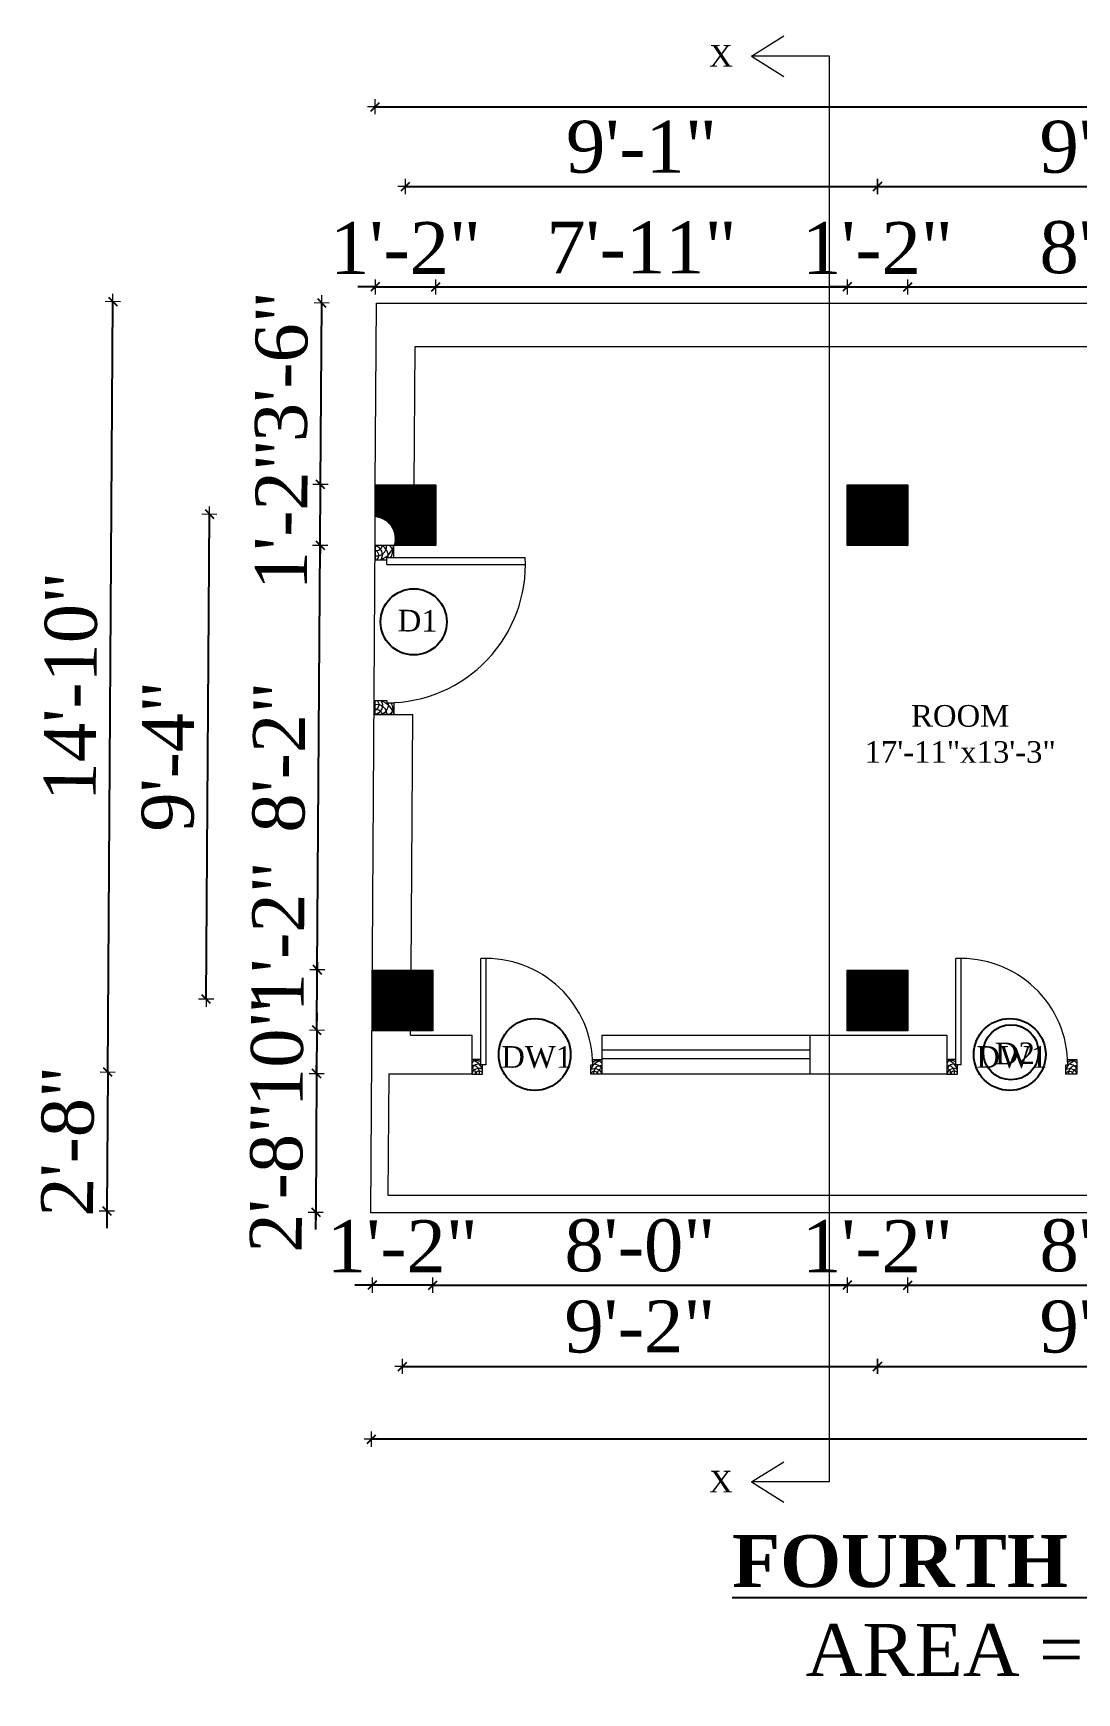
# Model space of a CAD drawing. Header units: inches. Extents: x 4069 to 291496, y -47643 to 12535.
# Drawn here: x 29905.2 to 30146, y 3113.9 to 3497.1 of the extents above; entities that cross this region are included whole.
import ezdxf

# ---------------------------------------------------------------- set-up
doc = ezdxf.new("R2010")
doc.units = ezdxf.units.IN
doc.header["$LTSCALE"] = 5
doc.header["$MEASUREMENT"] = 0
for name, color, linetype, lineweight in [('A-WALL', 7, 'Continuous', 9), ('Dimension', 7, 'Continuous', 18), ('DOOR', 62, 'Continuous', 0)]:
    doc.layers.add(name, color=color, linetype=linetype, lineweight=lineweight)
doc.layers.add('dim line', color=7, linetype='Continuous', lineweight=15, true_color=0xfab2b2)
doc.layers.add('TEXT', color=6, linetype='Continuous')
doc.layers.add('WALL', color=7, linetype='Continuous')
doc.styles.add('ordinary', font='times.ttf')
doc.dimstyles.new('Copy of 96', dxfattribs={"dimtxt": 7, "dimasz": 4, "dimexe": 0.5, "dimexo": 0.5, "dimgap": 3, "dimtad": 1, "dimdec": 1, "dimzin": 11, "dimdsep": 46, "dimlunit": 4, "dimtxsty": 'ordinary', "dimblk": 'OBLIQUE', "dimcen": 0.09, "dimse1": 1, "dimse2": 1, "dimclrt": 6, "dimazin": 0, "dimtfac": 1, "dimtdec": 1, "dimtix": 1, "dimtmove": 2, "dimatfit": 3, "dimldrblk": 'leader', "dimfxl": 0.5, "dimfxlon": 1, "dimtolj": 1, "dimtzin": 0, "dimarcsym": 0})
pattern_1 = [(45, (5670.89868, 1777.10564), (-0.08838834765, 0.08838834765), [])]

# ---------------------------------------------------------------- blocks, each defined once
blk = doc.blocks.new('A$C27B36B59')
at = {"layer": 'DOOR'}
for p, q in [((0, 4), (0, 0)), ((2.5, 4), (0, 4)), ((2.5, 2.5), (2.5, 4)), ((0, 0), (3, 0)), ((3, 2.5), (2.5, 2.5)), ((3, 0), (3, 2.5))]:
    blk.add_line(p, q, dxfattribs=at)
for centre, radius, start, end in [((-1.4, -0.54), 4.75, 22.1411, 72.838), ((1.34, 2.09), 1.64, 45.138, 144.8948), ((2.21, 0.3), 2.49, 83.3149, 152.658), ((0.13, 0.37), 2.05, 349.4875, 93.6805), ((1.96, -0.47), 2.01, 58.7447, 166.495), ((-0.06, 0.32), 1.13, 343.542, 86.947), ((2.08, -0.4), 1.17, 38.2816, 160.1519)]:
    blk.add_arc(centre, radius, start, end, dxfattribs=at)
blk = doc.blocks.new('D2')
at = {"layer": 'DOOR'}
for p, q in [((74473.95, 24047.59), (74473.95, 24018.09)), ((74473.95, 24047.59), (74475.45, 24047.59)), ((74475.45, 24047.59), (74475.45, 24018.13))]:
    blk.add_line(p, q, dxfattribs=at)
blk.add_arc((74473.95, 24047.59), 29.5, 180, 272.9146, dxfattribs=at)
at = {"layer": 'DOOR', "xscale": -1, "rotation": 180}
blk.add_blockref('A$C27B36B59', (74441.95, 24050.09), dxfattribs=at)
at = {"layer": 'DOOR', "rotation": 180}
blk.add_blockref('A$C27B36B59', (74477.95, 24050.09), dxfattribs=at)
blk = doc.blocks.new('oblique')
at = {"color": 0, "lineweight": -2}
blk.add_line((0.25, 0.25), (-0.25, -0.25), dxfattribs=at)
at = {"layer": 'dim line', "lineweight": 9}
for p, q in [((-0.4375, 0), (0.4375, 0)), ((0, 0.4375), (0, -0.4375))]:
    blk.add_line(p, q, dxfattribs=at)
blk = doc.blocks.new('*D659')
at = {"layer": 'A-WALL', "color": 0, "lineweight": -2, "ltscale": 50, "transparency": 16777216}
for p, q in [((29983.36, 3208.07), (29979.36, 3208.07)), ((29997.36, 3208.07), (29983.36, 3208.07)), ((29997.36, 3208.07), (30001.36, 3208.07))]:
    blk.add_line(p, q, dxfattribs=at)
at = {"layer": 'Defpoints', "color": 0, "ltscale": 50, "transparency": 16777216}
for p in [(29983.36, 3266.83, -58.17), (29997.36, 3266.83, -58.17), (29983.36, 3208.07)]:
    blk.add_point(p, dxfattribs=at)
at = {"layer": 'A-WALL', "color": 0, "lineweight": -2, "ltscale": 50, "transparency": 16777216, "xscale": 4, "yscale": 4, "zscale": 4}
blk.add_blockref('oblique', (29983.36, 3208.07), dxfattribs=at)
at = {"layer": 'A-WALL', "color": 0, "lineweight": -2, "ltscale": 50, "transparency": 16777216, "xscale": 4, "yscale": 4, "zscale": 4, "rotation": 180}
blk.add_blockref('oblique', (29997.36, 3208.07), dxfattribs=at)
at = {"layer": 'A-WALL', "color": 6, "ltscale": 50, "transparency": 16777216, "insert": (29990.36, 3217.07), "char_height": 12, "attachment_point": 5, "style": 'ordinary'}
blk.add_mtext('\\A1;1\'-2"', dxfattribs=at)
blk = doc.blocks.new('_OBLIQUE')
at = {"color": 0, "linetype": 'ByBlock'}
blk.add_line((-0.5, -0.5), (0.5, 0.5), dxfattribs=at)
blk = doc.blocks.new('leader')
at = {"layer": 'Dimension'}
for p, q in [((0, -4.328), (0, 4.328)), ((-4.424, 0), (4.424, 0))]:
    blk.add_line(p, q, dxfattribs=at)
blk = doc.blocks.new('*D660')
at = {"layer": 'A-WALL', "color": 0, "lineweight": -2, "ltscale": 5, "transparency": 16777216}
blk.add_line((29997.36, 3208.07), (30092.98, 3208.07), dxfattribs=at)
at = {"layer": 'Defpoints', "color": 0, "ltscale": 5, "transparency": 16777216}
for p in [(29997.36, 3266.83, -58.17), (30092.98, 3266.83, -58.17), (30092.98, 3208.07)]:
    blk.add_point(p, dxfattribs=at)
at = {"layer": 'A-WALL', "color": 0, "lineweight": -2, "ltscale": 5, "transparency": 16777216, "xscale": 4, "yscale": 4, "zscale": 4, "rotation": 180}
blk.add_blockref('oblique', (29997.36, 3208.07), dxfattribs=at)
at = {"layer": 'A-WALL', "color": 0, "lineweight": -2, "ltscale": 5, "transparency": 16777216, "xscale": 4, "yscale": 4, "zscale": 4}
blk.add_blockref('oblique', (30092.98, 3208.07), dxfattribs=at)
at = {"layer": 'A-WALL', "color": 6, "ltscale": 5, "transparency": 16777216, "insert": (30045.17, 3217.17), "char_height": 12, "attachment_point": 5, "style": 'ordinary'}
blk.add_mtext('\\A1;8\'-0"', dxfattribs=at)
blk = doc.blocks.new('*D661')
at = {"layer": 'A-WALL', "color": 0, "lineweight": -2, "ltscale": 5, "transparency": 16777216}
for p, q in [((30092.98, 3208.07), (30088.98, 3208.07)), ((30092.98, 3208.07), (30106.98, 3208.07)), ((30106.98, 3208.07), (30110.98, 3208.07))]:
    blk.add_line(p, q, dxfattribs=at)
at = {"layer": 'Defpoints', "color": 0, "ltscale": 5, "transparency": 16777216}
for p in [(30092.98, 3266.83, -58.17), (30106.98, 3266.83, -58.17), (30106.98, 3208.07)]:
    blk.add_point(p, dxfattribs=at)
at = {"layer": 'A-WALL', "color": 0, "lineweight": -2, "ltscale": 5, "transparency": 16777216, "xscale": 4, "yscale": 4, "zscale": 4}
blk.add_blockref('oblique', (30092.98, 3208.07), dxfattribs=at)
at = {"layer": 'A-WALL', "color": 0, "lineweight": -2, "ltscale": 5, "transparency": 16777216, "xscale": 4, "yscale": 4, "zscale": 4, "rotation": 180}
blk.add_blockref('oblique', (30106.98, 3208.07), dxfattribs=at)
at = {"layer": 'A-WALL', "color": 6, "ltscale": 5, "transparency": 16777216, "insert": (30099.98, 3217.07), "char_height": 12, "attachment_point": 5, "style": 'ordinary'}
blk.add_mtext('\\A1;1\'-2"', dxfattribs=at)
blk = doc.blocks.new('*D662')
at = {"layer": 'A-WALL', "color": 0, "lineweight": -2, "ltscale": 5, "transparency": 16777216}
blk.add_line((30106.98, 3208.07), (30202.6, 3208.07), dxfattribs=at)
at = {"layer": 'Defpoints', "color": 0, "ltscale": 5, "transparency": 16777216}
for p in [(30106.98, 3266.83, -58.17), (30202.6, 3266.83, -58.17), (30202.6, 3208.07)]:
    blk.add_point(p, dxfattribs=at)
at = {"layer": 'A-WALL', "color": 0, "lineweight": -2, "ltscale": 5, "transparency": 16777216, "xscale": 4, "yscale": 4, "zscale": 4, "rotation": 180}
blk.add_blockref('oblique', (30106.98, 3208.07), dxfattribs=at)
at = {"layer": 'A-WALL', "color": 0, "lineweight": -2, "ltscale": 5, "transparency": 16777216, "xscale": 4, "yscale": 4, "zscale": 4}
blk.add_blockref('oblique', (30202.6, 3208.07), dxfattribs=at)
at = {"layer": 'A-WALL', "color": 6, "ltscale": 5, "transparency": 16777216, "insert": (30154.79, 3217.17), "char_height": 12, "attachment_point": 5, "style": 'ordinary'}
blk.add_mtext('\\A1;8\'-0"', dxfattribs=at)
blk = doc.blocks.new('*D550')
at = {"layer": 'A-WALL', "color": 0, "lineweight": -2, "ltscale": 5, "transparency": 16777216}
blk.add_line((29990.36, 3189.32), (30099.98, 3189.32), dxfattribs=at)
at = {"layer": 'Defpoints', "color": 0, "ltscale": 5, "transparency": 16777216}
for p in [(29990.36, 3273.83, -58.17), (30099.98, 3273.83, -58.17), (30099.98, 3189.32)]:
    blk.add_point(p, dxfattribs=at)
at = {"layer": 'A-WALL', "color": 0, "lineweight": -2, "ltscale": 5, "transparency": 16777216, "xscale": 4, "yscale": 4, "zscale": 4, "rotation": 180}
blk.add_blockref('oblique', (29990.36, 3189.32), dxfattribs=at)
at = {"layer": 'A-WALL', "color": 0, "lineweight": -2, "ltscale": 5, "transparency": 16777216, "xscale": 4, "yscale": 4, "zscale": 4}
blk.add_blockref('oblique', (30099.98, 3189.32), dxfattribs=at)
at = {"layer": 'A-WALL', "color": 6, "ltscale": 5, "transparency": 16777216, "insert": (30045.17, 3198.44), "char_height": 12, "attachment_point": 5, "style": 'ordinary'}
blk.add_mtext('\\A1;9\'-2"', dxfattribs=at)
blk = doc.blocks.new('*D666')
at = {"layer": 'A-WALL', "color": 0, "lineweight": -2, "ltscale": 5, "transparency": 16777216}
blk.add_line((30099.98, 3189.32), (30209.6, 3189.32), dxfattribs=at)
at = {"layer": 'Defpoints', "color": 0, "ltscale": 5, "transparency": 16777216}
for p in [(30099.98, 3273.83, -58.17), (30209.6, 3273.83, -58.17), (30209.6, 3189.32)]:
    blk.add_point(p, dxfattribs=at)
at = {"layer": 'A-WALL', "color": 0, "lineweight": -2, "ltscale": 5, "transparency": 16777216, "xscale": 4, "yscale": 4, "zscale": 4, "rotation": 180}
blk.add_blockref('oblique', (30099.98, 3189.32), dxfattribs=at)
at = {"layer": 'A-WALL', "color": 0, "lineweight": -2, "ltscale": 5, "transparency": 16777216, "xscale": 4, "yscale": 4, "zscale": 4}
blk.add_blockref('oblique', (30209.6, 3189.32), dxfattribs=at)
at = {"layer": 'A-WALL', "color": 6, "ltscale": 5, "transparency": 16777216, "insert": (30154.79, 3198.44), "char_height": 12, "attachment_point": 5, "style": 'ordinary'}
blk.add_mtext('\\A1;9\'-2"', dxfattribs=at)
blk = doc.blocks.new('*D551')
at = {"layer": 'A-WALL', "color": 0, "lineweight": -2, "ltscale": 5, "transparency": 16777216}
blk.add_line((30396.93, 3172.51), (29983.26, 3172.51), dxfattribs=at)
at = {"layer": 'Defpoints', "color": 0, "ltscale": 5, "transparency": 16777216}
for p in [(30396.93, 3377.17, -58), (29983.26, 3266.83, -58.17), (29983.26, 3172.51)]:
    blk.add_point(p, dxfattribs=at)
at = {"layer": 'A-WALL', "color": 0, "lineweight": -2, "ltscale": 5, "transparency": 16777216, "xscale": 4, "yscale": 4, "zscale": 4, "rotation": 180}
blk.add_blockref('oblique', (29983.26, 3172.51), dxfattribs=at)
at = {"layer": 'A-WALL', "color": 0, "lineweight": -2, "ltscale": 5, "transparency": 16777216, "xscale": 4, "yscale": 4, "zscale": 4}
blk.add_blockref('oblique', (30396.93, 3172.51), dxfattribs=at)
at = {"layer": 'A-WALL', "color": 6, "ltscale": 5, "transparency": 16777216, "insert": (30190.1, 3181.61), "char_height": 12, "attachment_point": 5, "style": 'ordinary'}
blk.add_mtext('\\A1;34\'-6"', dxfattribs=at)
blk = doc.blocks.new('*D668')
at = {"layer": 'A-WALL', "color": 0, "lineweight": -2, "ltscale": 50, "transparency": 16777216}
for p, q in [((29984.09, 3438.54), (29980.09, 3438.54)), ((29984.09, 3438.54), (29998.09, 3438.54)), ((29998.09, 3438.54), (30002.09, 3438.54))]:
    blk.add_line(p, q, dxfattribs=at)
at = {"layer": 'Defpoints', "color": 0, "ltscale": 50, "transparency": 16777216}
for p in [(29998.09, 3438.54), (29984.09, 3392.83, -58.17), (29998.09, 3392.83, -58.17)]:
    blk.add_point(p, dxfattribs=at)
at = {"layer": 'A-WALL', "color": 0, "lineweight": -2, "ltscale": 50, "transparency": 16777216, "xscale": 4, "yscale": 4, "zscale": 4}
blk.add_blockref('oblique', (29984.09, 3438.54), dxfattribs=at)
at = {"layer": 'A-WALL', "color": 0, "lineweight": -2, "ltscale": 50, "transparency": 16777216, "xscale": 4, "yscale": 4, "zscale": 4, "rotation": 180}
blk.add_blockref('oblique', (29998.09, 3438.54), dxfattribs=at)
at = {"layer": 'A-WALL', "color": 6, "ltscale": 50, "transparency": 16777216, "insert": (29991.09, 3447.54), "char_height": 12, "attachment_point": 5, "style": 'ordinary'}
blk.add_mtext('\\A1;1\'-2"', dxfattribs=at)
blk = doc.blocks.new('*D669')
at = {"layer": 'A-WALL', "color": 0, "lineweight": -2, "ltscale": 5, "transparency": 16777216}
blk.add_line((29998.09, 3438.54), (30092.98, 3438.54), dxfattribs=at)
at = {"layer": 'Defpoints', "color": 0, "ltscale": 5, "transparency": 16777216}
for p in [(30092.98, 3438.54), (29998.09, 3392.83, -58.17), (30092.98, 3392.83, -58.17)]:
    blk.add_point(p, dxfattribs=at)
at = {"layer": 'A-WALL', "color": 0, "lineweight": -2, "ltscale": 5, "transparency": 16777216, "xscale": 4, "yscale": 4, "zscale": 4, "rotation": 180}
blk.add_blockref('oblique', (29998.09, 3438.54), dxfattribs=at)
at = {"layer": 'A-WALL', "color": 0, "lineweight": -2, "ltscale": 5, "transparency": 16777216, "xscale": 4, "yscale": 4, "zscale": 4}
blk.add_blockref('oblique', (30092.98, 3438.54), dxfattribs=at)
at = {"layer": 'A-WALL', "color": 6, "ltscale": 5, "transparency": 16777216, "insert": (30045.53, 3447.66), "char_height": 12, "attachment_point": 5, "style": 'ordinary'}
blk.add_mtext('\\A1;7\'-11"', dxfattribs=at)
blk = doc.blocks.new('*D552')
at = {"layer": 'A-WALL', "color": 0, "lineweight": -2, "ltscale": 5, "transparency": 16777216}
for p, q in [((30092.98, 3438.54), (30088.98, 3438.54)), ((30092.98, 3438.54), (30106.98, 3438.54)), ((30106.98, 3438.54), (30110.98, 3438.54))]:
    blk.add_line(p, q, dxfattribs=at)
at = {"layer": 'Defpoints', "color": 0, "ltscale": 5, "transparency": 16777216}
for p in [(30106.98, 3438.54), (30092.98, 3392.83, -58.17), (30106.98, 3392.83, -58.17)]:
    blk.add_point(p, dxfattribs=at)
at = {"layer": 'A-WALL', "color": 0, "lineweight": -2, "ltscale": 5, "transparency": 16777216, "xscale": 4, "yscale": 4, "zscale": 4}
blk.add_blockref('oblique', (30092.98, 3438.54), dxfattribs=at)
at = {"layer": 'A-WALL', "color": 0, "lineweight": -2, "ltscale": 5, "transparency": 16777216, "xscale": 4, "yscale": 4, "zscale": 4, "rotation": 180}
blk.add_blockref('oblique', (30106.98, 3438.54), dxfattribs=at)
at = {"layer": 'A-WALL', "color": 6, "ltscale": 5, "transparency": 16777216, "insert": (30099.98, 3447.54), "char_height": 12, "attachment_point": 5, "style": 'ordinary'}
blk.add_mtext('\\A1;1\'-2"', dxfattribs=at)
blk = doc.blocks.new('*D670')
at = {"layer": 'A-WALL', "color": 0, "lineweight": -2, "ltscale": 5, "transparency": 16777216}
blk.add_line((30106.98, 3438.54), (30202.6, 3438.54), dxfattribs=at)
at = {"layer": 'Defpoints', "color": 0, "ltscale": 5, "transparency": 16777216}
for p in [(30202.6, 3438.54), (30106.98, 3392.83, -58.17), (30202.6, 3392.83, -58.17)]:
    blk.add_point(p, dxfattribs=at)
at = {"layer": 'A-WALL', "color": 0, "lineweight": -2, "ltscale": 5, "transparency": 16777216, "xscale": 4, "yscale": 4, "zscale": 4, "rotation": 180}
blk.add_blockref('oblique', (30106.98, 3438.54), dxfattribs=at)
at = {"layer": 'A-WALL', "color": 0, "lineweight": -2, "ltscale": 5, "transparency": 16777216, "xscale": 4, "yscale": 4, "zscale": 4}
blk.add_blockref('oblique', (30202.6, 3438.54), dxfattribs=at)
at = {"layer": 'A-WALL', "color": 6, "ltscale": 5, "transparency": 16777216, "insert": (30154.79, 3447.64), "char_height": 12, "attachment_point": 5, "style": 'ordinary'}
blk.add_mtext('\\A1;8\'-0"', dxfattribs=at)
blk = doc.blocks.new('*D554')
at = {"layer": 'A-WALL', "color": 0, "lineweight": -2, "ltscale": 5, "transparency": 16777216}
blk.add_line((29991.09, 3461.73), (30099.98, 3461.73), dxfattribs=at)
at = {"layer": 'Defpoints', "color": 0, "ltscale": 5, "transparency": 16777216}
for p in [(30099.98, 3461.73), (29991.09, 3385.83, -58.17), (30099.98, 3385.83, -58.17)]:
    blk.add_point(p, dxfattribs=at)
at = {"layer": 'A-WALL', "color": 0, "lineweight": -2, "ltscale": 5, "transparency": 16777216, "xscale": 4, "yscale": 4, "zscale": 4, "rotation": 180}
blk.add_blockref('oblique', (29991.09, 3461.73), dxfattribs=at)
at = {"layer": 'A-WALL', "color": 0, "lineweight": -2, "ltscale": 5, "transparency": 16777216, "xscale": 4, "yscale": 4, "zscale": 4}
blk.add_blockref('oblique', (30099.98, 3461.73), dxfattribs=at)
at = {"layer": 'A-WALL', "color": 6, "ltscale": 5, "transparency": 16777216, "insert": (30045.53, 3470.85), "char_height": 12, "attachment_point": 5, "style": 'ordinary'}
blk.add_mtext('\\A1;9\'-1"', dxfattribs=at)
blk = doc.blocks.new('*D673')
at = {"layer": 'A-WALL', "color": 0, "lineweight": -2, "ltscale": 5, "transparency": 16777216}
blk.add_line((30099.98, 3461.73), (30209.6, 3461.73), dxfattribs=at)
at = {"layer": 'Defpoints', "color": 0, "ltscale": 5, "transparency": 16777216}
for p in [(30209.6, 3461.73), (30099.98, 3385.83, -58.17), (30209.6, 3385.83, -58.17)]:
    blk.add_point(p, dxfattribs=at)
at = {"layer": 'A-WALL', "color": 0, "lineweight": -2, "ltscale": 5, "transparency": 16777216, "xscale": 4, "yscale": 4, "zscale": 4, "rotation": 180}
blk.add_blockref('oblique', (30099.98, 3461.73), dxfattribs=at)
at = {"layer": 'A-WALL', "color": 0, "lineweight": -2, "ltscale": 5, "transparency": 16777216, "xscale": 4, "yscale": 4, "zscale": 4}
blk.add_blockref('oblique', (30209.6, 3461.73), dxfattribs=at)
at = {"layer": 'A-WALL', "color": 6, "ltscale": 5, "transparency": 16777216, "insert": (30154.79, 3470.85), "char_height": 12, "attachment_point": 5, "style": 'ordinary'}
blk.add_mtext('\\A1;9\'-2"', dxfattribs=at)
blk = doc.blocks.new('*D555')
at = {"layer": 'A-WALL', "color": 0, "lineweight": -2, "ltscale": 5, "transparency": 16777216}
blk.add_line((29984.09, 3480.16), (30396.93, 3480.16), dxfattribs=at)
at = {"layer": 'Defpoints', "color": 0, "ltscale": 5, "transparency": 16777216}
for p in [(30396.93, 3480.16), (29984.09, 3392.83, -58.17), (30396.93, 3377.17, -58)]:
    blk.add_point(p, dxfattribs=at)
at = {"layer": 'A-WALL', "color": 0, "lineweight": -2, "ltscale": 5, "transparency": 16777216, "xscale": 4, "yscale": 4, "zscale": 4, "rotation": 180}
blk.add_blockref('oblique', (29984.09, 3480.16), dxfattribs=at)
at = {"layer": 'A-WALL', "color": 0, "lineweight": -2, "ltscale": 5, "transparency": 16777216, "xscale": 4, "yscale": 4, "zscale": 4}
blk.add_blockref('oblique', (30396.93, 3480.16), dxfattribs=at)
at = {"layer": 'A-WALL', "color": 6, "ltscale": 5, "transparency": 16777216, "insert": (30190.51, 3489.27), "char_height": 12, "attachment_point": 5, "style": 'ordinary'}
blk.add_mtext('\\A1;34\'-5"', dxfattribs=at)
blk = doc.blocks.new('*D556')
at = {"layer": 'A-WALL', "color": 0, "lineweight": -2, "ltscale": 50, "transparency": 16777216}
blk.add_line((29970.64, 3266.91), (29970.73, 3280.91), dxfattribs=at)
at = {"layer": 'Defpoints', "color": 0, "ltscale": 50, "transparency": 16777216}
for p in [(29970.73, 3280.91), (29983.36, 3280.83, -58.17), (29983.26, 3266.83, -58.17)]:
    blk.add_point(p, dxfattribs=at)
at = {"layer": 'A-WALL', "color": 0, "lineweight": -2, "ltscale": 50, "transparency": 16777216, "xscale": 4, "yscale": 4, "zscale": 4}
for p, rotation in [((29970.73, 3280.91), 89.6259071472328), ((29970.64, 3266.91), 269.6259071472328)]:
    blk.add_blockref('oblique', p, dxfattribs=dict(at, rotation=rotation))
at = {"layer": 'A-WALL', "color": 6, "ltscale": 50, "transparency": 16777216, "insert": (29961.68, 3288.52), "char_height": 12, "attachment_point": 5, "rotation": 89.6259, "style": 'ordinary'}
blk.add_mtext('\\A1;1\'-2"', dxfattribs=at)
blk = doc.blocks.new('*D557')
at = {"layer": 'A-WALL', "color": 0, "lineweight": -2, "ltscale": 5, "transparency": 16777216}
blk.add_line((29970.73, 3280.91), (29971.37, 3378.91), dxfattribs=at)
at = {"layer": 'Defpoints', "color": 0, "ltscale": 5, "transparency": 16777216}
for p in [(29971.37, 3378.91), (29984.09, 3378.83, -58.17), (29983.36, 3280.83, -58.17)]:
    blk.add_point(p, dxfattribs=at)
at = {"layer": 'A-WALL', "color": 0, "lineweight": -2, "ltscale": 5, "transparency": 16777216, "xscale": 4, "yscale": 4, "zscale": 4}
for p, rotation in [((29971.37, 3378.91), 89.62590714722066), ((29970.73, 3280.91), 269.6259071472206)]:
    blk.add_blockref('oblique', p, dxfattribs=dict(at, rotation=rotation))
at = {"layer": 'A-WALL', "color": 6, "ltscale": 5, "transparency": 16777216, "insert": (29961.95, 3329.97), "char_height": 12, "attachment_point": 5, "rotation": 89.6259, "style": 'ordinary'}
blk.add_mtext('\\A1;8\'-2"', dxfattribs=at)
blk = doc.blocks.new('*D675')
at = {"layer": 'A-WALL', "color": 0, "lineweight": -2, "ltscale": 5, "transparency": 16777216}
for p, q in [((29971.46, 3392.91), (29971.49, 3396.91)), ((29971.37, 3378.91), (29971.46, 3392.91)), ((29971.37, 3378.91), (29971.34, 3374.91))]:
    blk.add_line(p, q, dxfattribs=at)
at = {"layer": 'Defpoints', "color": 0, "ltscale": 5, "transparency": 16777216}
for p in [(29971.46, 3392.91), (29984.09, 3392.83, -58.17), (29984.09, 3378.83, -58.17)]:
    blk.add_point(p, dxfattribs=at)
at = {"layer": 'A-WALL', "color": 0, "lineweight": -2, "ltscale": 5, "transparency": 16777216, "xscale": 4, "yscale": 4, "zscale": 4}
for p, rotation in [((29971.46, 3392.91), 269.6259071472206), ((29971.37, 3378.91), 89.62590714722066)]:
    blk.add_blockref('oblique', p, dxfattribs=dict(at, rotation=rotation))
at = {"layer": 'A-WALL', "color": 6, "ltscale": 5, "transparency": 16777216, "insert": (29962.42, 3385.97), "char_height": 12, "attachment_point": 5, "rotation": 89.6259, "style": 'ordinary'}
blk.add_mtext('\\A1;1\'-2"', dxfattribs=at)
blk = doc.blocks.new('*D558')
at = {"layer": 'A-WALL', "color": 0, "lineweight": -2, "ltscale": 5, "transparency": 16777216}
blk.add_line((29945.1, 3274.12), (29945.83, 3386.12), dxfattribs=at)
at = {"layer": 'Defpoints', "color": 0, "ltscale": 5, "transparency": 16777216}
for p in [(29945.83, 3386.12), (29991.09, 3385.83, -58.17), (29990.36, 3273.83, -58.17)]:
    blk.add_point(p, dxfattribs=at)
at = {"layer": 'A-WALL', "color": 0, "lineweight": -2, "ltscale": 5, "transparency": 16777216, "xscale": 4, "yscale": 4, "zscale": 4}
for p, rotation in [((29945.83, 3386.12), 89.62590714722066), ((29945.1, 3274.12), 269.6259071472206)]:
    blk.add_blockref('oblique', p, dxfattribs=dict(at, rotation=rotation))
at = {"layer": 'A-WALL', "color": 6, "ltscale": 5, "transparency": 16777216, "insert": (29936.35, 3330.18), "char_height": 12, "attachment_point": 5, "rotation": 89.6259, "style": 'ordinary'}
blk.add_mtext('\\A1;9\'-4"', dxfattribs=at)
blk = doc.blocks.new('*D559')
at = {"layer": 'A-WALL', "color": 0, "lineweight": -2, "ltscale": 5, "transparency": 16777216}
blk.add_line((29922.37, 3257.22), (29923.54, 3435.22), dxfattribs=at)
at = {"layer": 'Defpoints', "color": 0, "ltscale": 5, "transparency": 16777216}
for p in [(29923.54, 3435.22), (29984.36, 3434.83, -58.17), (29983.2, 3256.83, -58.17)]:
    blk.add_point(p, dxfattribs=at)
at = {"layer": 'A-WALL', "color": 0, "lineweight": -2, "ltscale": 5, "transparency": 16777216, "xscale": 4, "yscale": 4, "zscale": 4}
for p, rotation in [((29923.54, 3435.22), 89.62590714722066), ((29922.37, 3257.22), 269.6259071472206)]:
    blk.add_blockref('oblique', p, dxfattribs=dict(at, rotation=rotation))
at = {"layer": 'A-WALL', "color": 6, "ltscale": 5, "transparency": 16777216, "insert": (29913.85, 3346.28), "char_height": 12, "attachment_point": 5, "rotation": 89.6259, "style": 'ordinary'}
blk.add_mtext('\\A1;14\'-10"', dxfattribs=at)
blk = doc.blocks.new('*D655')
at = {"layer": 'A-WALL', "color": 0, "lineweight": -2, "ltscale": 5, "transparency": 16777216}
blk.add_line((29971.46, 3392.91), (29971.74, 3434.91), dxfattribs=at)
at = {"layer": 'Defpoints', "color": 0, "ltscale": 5, "transparency": 16777216}
for p in [(29971.74, 3434.91), (29984.36, 3434.83), (29984.09, 3392.83, -58.17)]:
    blk.add_point(p, dxfattribs=at)
at = {"layer": 'A-WALL', "color": 0, "lineweight": -2, "ltscale": 5, "transparency": 16777216, "xscale": 4, "yscale": 4, "zscale": 4}
for p, rotation in [((29971.74, 3434.91), 89.62590714722066), ((29971.46, 3392.91), 269.6259071472206)]:
    blk.add_blockref('oblique', p, dxfattribs=dict(at, rotation=rotation))
at = {"layer": 'A-WALL', "color": 6, "ltscale": 5, "transparency": 16777216, "insert": (29962.49, 3420.16), "char_height": 12, "attachment_point": 5, "rotation": 89.6259, "style": 'ordinary'}
blk.add_mtext('\\A1;3\'-6"', dxfattribs=at)
blk = doc.blocks.new('*D545')
at = {"layer": 'A-WALL', "color": 0, "lineweight": -2, "ltscale": 5, "transparency": 16777216}
for p, q in [((29970.64, 3266.91), (29970.66, 3270.91)), ((29970.64, 3266.91), (29970.57, 3256.91)), ((29970.57, 3256.91), (29970.55, 3252.91))]:
    blk.add_line(p, q, dxfattribs=at)
at = {"layer": 'Defpoints', "color": 0, "ltscale": 5, "transparency": 16777216}
for p in [(29983.26, 3266.83, -58.17), (29970.57, 3256.91), (29983.2, 3256.83, -58.17)]:
    blk.add_point(p, dxfattribs=at)
at = {"layer": 'A-WALL', "color": 0, "lineweight": -2, "ltscale": 5, "transparency": 16777216, "xscale": 4, "yscale": 4, "zscale": 4}
for p, rotation in [((29970.64, 3266.91), 269.6259071472206), ((29970.57, 3256.91), 89.62590714722066)]:
    blk.add_blockref('oblique', p, dxfattribs=dict(at, rotation=rotation))
at = {"layer": 'A-WALL', "color": 6, "ltscale": 5, "transparency": 16777216, "insert": (29961.5, 3261.97), "char_height": 12, "attachment_point": 5, "rotation": 89.6259, "style": 'ordinary'}
blk.add_mtext('\\A1;10"', dxfattribs=at)
blk = doc.blocks.new('*D656')
at = {"layer": 'A-WALL', "color": 0, "lineweight": -2, "ltscale": 5, "transparency": 16777216}
for p, q in [((29970.57, 3256.91), (29970.6, 3260.91)), ((29970.57, 3256.91), (29970.36, 3224.91)), ((29970.36, 3224.91), (29970.34, 3220.91))]:
    blk.add_line(p, q, dxfattribs=at)
at = {"layer": 'Defpoints', "color": 0, "ltscale": 5, "transparency": 16777216}
for p in [(29983.2, 3256.83, -58.17), (29970.36, 3224.91), (29982.99, 3224.83)]:
    blk.add_point(p, dxfattribs=at)
at = {"layer": 'A-WALL', "color": 0, "lineweight": -2, "ltscale": 5, "transparency": 16777216, "xscale": 4, "yscale": 4, "zscale": 4}
for p, rotation in [((29970.57, 3256.91), 269.6259071472206), ((29970.36, 3224.91), 89.62590714722066)]:
    blk.add_blockref('oblique', p, dxfattribs=dict(at, rotation=rotation))
at = {"layer": 'A-WALL', "color": 6, "ltscale": 5, "transparency": 16777216, "insert": (29961.32, 3232.99), "char_height": 12, "attachment_point": 5, "rotation": 89.6259, "style": 'ordinary'}
blk.add_mtext('\\A1;2\'-8"', dxfattribs=at)
blk = doc.blocks.new('*D549')
at = {"layer": 'A-WALL', "color": 0, "lineweight": -2, "ltscale": 5, "transparency": 16777216}
for p, q in [((29922.37, 3257.22), (29922.4, 3261.22)), ((29922.37, 3257.22), (29922.17, 3225.22)), ((29922.17, 3225.22), (29922.14, 3221.22))]:
    blk.add_line(p, q, dxfattribs=at)
at = {"layer": 'Defpoints', "color": 0, "ltscale": 5, "transparency": 16777216}
for p in [(29983.2, 3256.83, -58.17), (29922.17, 3225.22), (29982.99, 3224.83, -58.17)]:
    blk.add_point(p, dxfattribs=at)
at = {"layer": 'A-WALL', "color": 0, "lineweight": -2, "ltscale": 5, "transparency": 16777216, "xscale": 4, "yscale": 4, "zscale": 4}
for p, rotation in [((29922.37, 3257.22), 269.6259071472206), ((29922.17, 3225.22), 89.62590714722066)]:
    blk.add_blockref('oblique', p, dxfattribs=dict(at, rotation=rotation))
at = {"layer": 'A-WALL', "color": 6, "ltscale": 5, "transparency": 16777216, "insert": (29913.17, 3241.28), "char_height": 12, "attachment_point": 5, "rotation": 89.6259, "style": 'ordinary'}
blk.add_mtext('\\A1;2\'-8"', dxfattribs=at)

msp = doc.modelspace()

# ---------------------------------------------------------------- hatches: boundary and pattern name
at = {"layer": 'A-WALL', "ltscale": 5}
h = msp.add_hatch(dxfattribs=at)
h.set_pattern_fill('ANSI31', color=256)
h.set_pattern_definition(pattern_1)
h.paths.add_polyline_path([(29998.08686, 3378.82678), (29998.08686, 3392.82678), (29984.08686, 3392.82678), (29984.08686, 3385.46167, -0.469616463), (29988.4202, 3378.82678)])
h = msp.add_hatch(dxfattribs=at)
h.set_pattern_fill('ANSI31', color=256)
h.set_pattern_definition(pattern_1)
h.paths.add_polyline_path([(30106.9767, 3392.82678), (30092.9767, 3392.82678), (30092.9767, 3378.82678), (30106.9767, 3378.82678)])
h = msp.add_hatch(dxfattribs=at)
h.set_pattern_fill('ANSI31', color=256)
h.set_pattern_definition(pattern_1)
h.paths.add_polyline_path([(29983.35559, 3280.82678), (29983.35559, 3266.82678), (29997.35559, 3266.82678), (29997.35559, 3280.82678)])
h = msp.add_hatch(dxfattribs=at)
h.set_pattern_fill('ANSI31', color=256)
h.set_pattern_definition(pattern_1)
h.paths.add_polyline_path([(30092.9767, 3266.82678), (30106.9767, 3266.82678), (30106.9767, 3280.82678), (30092.9767, 3280.82678)])

# ---------------------------------------------------------------- linework, layer by layer
for p, q in [((30070.92146, 3491.82678), (30078.35062, 3496.50599)), ((30088.92146, 3491.82678), (30070.92146, 3491.82678)), ((30070.92146, 3491.82678), (30078.35062, 3487.14757)), ((30088.92146, 3162.62289), (30088.92146, 3491.82678)), ((29984.08686, 3392.82678), (29984.36109, 3434.82678)), ((29984.36109, 3434.82678), (30294.272, 3434.82678)), ((29993.08667, 3392.76802), (29993.29599, 3424.82678)), ((29993.29599, 3424.82678), (30202.59782, 3424.82678)), ((29984.08686, 3392.82678), (29982.98995, 3224.82678)), ((29983.74081, 3339.82691), (29992.74101, 3339.82691)), ((29992.35578, 3280.82678), (29992.74101, 3339.82691)), ((29992.25784, 3265.82678), (29992.26437, 3266.82678)), ((29992.25784, 3265.82678), (30006.35559, 3265.82678)), ((30006.35559, 3265.82678), (30006.35559, 3256.82678)), ((30036.35559, 3265.82678), (30115.9767, 3265.82678)), ((30036.35559, 3265.82678), (30036.35559, 3256.82678)), ((30084.35559, 3265.82678), (30084.35559, 3256.82678)), ((30084.35559, 3265.82678), (30084.35559, 3256.82678)), ((30115.9767, 3265.82678), (30115.9767, 3256.82678)), ((30084.35559, 3262.32678), (30036.35559, 3262.32678)), ((30084.35559, 3260.32678), (30036.35559, 3260.32678)), ((29987.19897, 3256.82678), (29987.01615, 3228.82678)), ((29987.19897, 3256.82678), (30006.35559, 3256.82678)), ((30036.35559, 3256.82678), (30115.9767, 3256.82678)), ((29987.01615, 3228.82678), (30212.59782, 3228.82678)), ((29982.98995, 3224.82678), (30299.82442, 3224.82678)), ((30070.92146, 3162.62289), (30078.35062, 3167.3021)), ((30088.92146, 3162.62289), (30070.92146, 3162.62289)), ((30070.92146, 3162.62289), (30078.35062, 3157.94369))]:
    msp.add_line(p, q, dxfattribs=at)
at = {"layer": 'A-WALL', "ltscale": 5, "elevation": -58.16904}
for points in [[(29984.08686, 3392.82678), (29998.08686, 3392.82678), (29998.08686, 3378.82678), (29984.08686, 3378.82678)], [(30092.9767, 3392.82678), (30106.9767, 3392.82678), (30106.9767, 3378.82678), (30092.9767, 3378.82678)], [(29983.35559, 3280.82678), (29997.35559, 3280.82678), (29997.35559, 3266.82678), (29983.35559, 3266.82678)], [(30092.9767, 3280.82678), (30106.9767, 3280.82678), (30106.9767, 3266.82678), (30092.9767, 3266.82678)]]:
    msp.add_lwpolyline(points, close=True, dxfattribs=at)
at = {"layer": 'TEXT'}
for centre, radius in [((29992.97062, 3361.22361, -58.16904), 7.64038), ((30020.88182, 3261.32678, -58.16904), 8.29786), ((30130.50293, 3261.32678, -58.16904), 8.29786), ((30130.78133, 3261.83781, -58.16904), 6.36673)]:
    msp.add_circle(centre, radius, dxfattribs=at)

# ---------------------------------------------------------------- block references
at = {"layer": 'WALL', "color": 2, "linetype": 'ByBlock'}
for p, xscale, yscale, zscale, rotation in [((56038.34877, -77305.62038, -58.16904), 1.083333333326322, 1.083333333326322, 1.083333333326322, 89.99999999998198), ((92068.83234, 23297.76504, -58.16904), 0.8332999999984168, 0.8333000000000084, 0.8333, 180), ((92178.45346, 23297.76504, -58.16904), 0.8332999999984168, 0.8333000000000084, 0.8333, 180)]:
    msp.add_blockref('D2', p, dxfattribs=dict(at, xscale=xscale, yscale=yscale, zscale=zscale, rotation=rotation))

# ---------------------------------------------------------------- texts
at = {"layer": 'TEXT', "style": 'ordinary'}
for p in [(30061.13976, 3489.41193, -58.16904), (30061.13976, 3160.20804, -58.16904)]:
    msp.add_text('X', height=5, dxfattribs=at).set_placement(p)
for s, rotation, p in [('D1', 359.5142373, (29989.24438, 3359.02236, -58.16904)), ('DW1', 0.0003881, (30013.1694, 3258.26266, -58.16904)), ('DW1', 0.0003881, (30122.79052, 3258.26266, -58.16904)), ('D2', 0.4857627, (30127.09738, 3259.05006, -58.16904))]:
    msp.add_text(s, height=5, rotation=rotation, dxfattribs=at).set_placement(p)
at = {"layer": 'TEXT', "insert": (30119.07448, 3328.60683), "char_height": 5, "attachment_point": 8, "rotation": 359.9996119, "style": 'ordinary'}
msp.add_mtext_dynamic_manual_height_columns('ROOM\\P17\'-11"x13\'-3"', width=101.5687276, gutter_width=1720.71691, heights=[0], dxfattribs=at)
at = {"layer": 'TEXT', "char_height": 12, "width": 219.8150831, "attachment_point": 8, "rotation": 359.9996119, "style": 'ordinary'}
for s, insert in [('{\\fTimes New Roman|b1|i0|c0|p18;\\LFOURTH FLOOR PLAN}', (30166.63031, 3138.18851)), ('AREA = 458.09sq. ft.', (30163.04554, 3113.94775))]:
    msp.add_mtext(s, dxfattribs=dict(at, insert=insert))

# ---------------------------------------------------------------- dimensions: what is measured, and where the dimension line sits
at = {"layer": 'A-WALL', "ltscale": 5}
for base, p1, p2, picture, middle in [((30396.93486, 3480.16188), (29984.08686, 3392.82678, -58.16904), (30396.93486, 3377.16601, -58), '*D555', (30190.51086, 3489.26571)), ((30099.9767, 3461.72908), (29991.08686, 3385.82678, -58.16904), (30099.9767, 3385.82678, -58.16904), '*D554', (30045.53178, 3470.85021)), ((30209.59782, 3461.72908), (30099.9767, 3385.82678, -58.16904), (30209.59782, 3385.82678, -58.16904), '*D673', (30154.78726, 3470.85021)), ((30092.9767, 3438.5359), (29998.08686, 3392.82678, -58.16904), (30092.9767, 3392.82678, -58.16904), '*D669', (30045.53178, 3447.65703)), ((30106.9767, 3438.5359), (30092.9767, 3392.82678, -58.16904), (30106.9767, 3392.82678, -58.16904), '*D552', (30099.9767, 3447.5359)), ((30202.59782, 3438.5359), (30106.9767, 3392.82678, -58.16904), (30202.59782, 3392.82678, -58.16904), '*D670', (30154.78726, 3447.63972)), ((29983.26418, 3172.51014), (30396.93486, 3377.16601, -58), (29983.26418, 3266.82678, -58.16904), '*D551', (30190.09952, 3181.61396)), ((30099.9767, 3189.3174), (29990.35559, 3273.82678, -58.16904), (30099.9767, 3273.82678, -58.16904), '*D550', (30045.16615, 3198.43852)), ((30209.59782, 3189.3174), (30099.9767, 3273.82678, -58.16904), (30209.59782, 3273.82678, -58.16904), '*D666', (30154.78726, 3198.43852)), ((30092.9767, 3208.07019), (29997.35559, 3266.82678, -58.16904), (30092.9767, 3266.82678, -58.16904), '*D660', (30045.16615, 3217.17401)), ((30106.9767, 3208.07019), (30092.9767, 3266.82678, -58.16904), (30106.9767, 3266.82678, -58.16904), '*D661', (30099.9767, 3217.07019)), ((30202.59782, 3208.07019), (30106.9767, 3266.82678, -58.16904), (30202.59782, 3266.82678, -58.16904), '*D662', (30154.78726, 3217.17401))]:
    dim = msp.add_linear_dim(base=base, p1=p1, p2=p2, dimstyle='Copy of 96', override={"dimtxt": 12, "dimdec": 0, "dimblk": 'oblique', "dimtdec": 0, "dimarcsym": 1}, dxfattribs=at)
    dim.commit()
    dim.dimension.update_dxf_attribs({"geometry": picture, "text_midpoint": middle})
at = {"layer": 'A-WALL', "ltscale": 50}
for base, p1, p2, picture, middle in [((29998.08686, 3438.5359), (29984.08686, 3392.82678, -58.16904), (29998.08686, 3392.82678, -58.16904), '*D668', (29991.08686, 3447.5359)), ((29983.35559, 3208.07019), (29997.35559, 3266.82678, -58.16904), (29983.35559, 3266.82678, -58.16904), '*D659', (29990.35559, 3217.07019))]:
    dim = msp.add_linear_dim(base=base, p1=p1, p2=p2, dimstyle='Copy of 96', override={"dimtxt": 12, "dimdec": 0, "dimblk": 'oblique', "dimtdec": 0, "dimarcsym": 1}, dxfattribs=at)
    dim.commit()
    dim.dimension.update_dxf_attribs({"geometry": picture, "text_midpoint": middle})
at = {"layer": 'A-WALL', "ltscale": 5}
for base, p1, p2, picture, middle in [((29971.73548, 3434.90922), (29984.08686, 3392.82678, -58.16904), (29984.36109, 3434.82678), '*D655', (29962.49473, 3420.16306)), ((29970.36433, 3224.90922), (29983.19889, 3256.82678, -58.16904), (29982.98995, 3224.82678), '*D656', (29961.31947, 3232.98984))]:
    dim = msp.add_linear_dim(base=base, p1=p1, p2=p2, angle=269.6259071, dimstyle='Copy of 96', override={"dimtxt": 12, "dimdec": 0, "dimblk": 'oblique', "dimtdec": 0, "dimarcsym": 1}, dxfattribs=at)
    dim.commit()
    dim.dimension.update_dxf_attribs({"geometry": picture, "text_midpoint": middle, "dimtype": 160})
for base, p1, p2, picture, middle in [((29923.53662, 3435.22392), (29983.19889, 3256.82678, -58.16904), (29984.36109, 3434.82678, -58.16904), '*D559', (29913.85189, 3346.28336)), ((29971.46125, 3392.90922), (29984.08686, 3378.82678, -58.16904), (29984.08686, 3392.82678, -58.16904), '*D675', (29962.41574, 3385.96828)), ((29945.83179, 3386.12226), (29990.35559, 3273.82678, -58.16904), (29991.08686, 3385.82678, -58.16904), '*D558', (29936.34523, 3330.18182)), ((29971.36984, 3378.90981), (29983.35559, 3280.82678, -58.16904), (29984.08686, 3378.82678, -58.16904), '*D557', (29961.94628, 3329.96896)), ((29970.57327, 3256.90922), (29983.26418, 3266.82678, -58.16904), (29983.19889, 3256.82678, -58.16904), '*D545', (29961.50229, 3261.96866)), ((29922.16548, 3225.22392), (29983.19889, 3256.82678, -58.16904), (29982.98995, 3224.82678, -58.16904), '*D549', (29913.16632, 3241.28336))]:
    dim = msp.add_linear_dim(base=base, p1=p1, p2=p2, angle=269.6259071, dimstyle='Copy of 96', override={"dimtxt": 12, "dimdec": 0, "dimblk": 'oblique', "dimtdec": 0, "dimarcsym": 1}, dxfattribs=at)
    dim.commit()
    dim.dimension.update_dxf_attribs({"geometry": picture, "text_midpoint": middle})
at = {"layer": 'A-WALL', "ltscale": 50}
dim = msp.add_linear_dim(base=(29970.72997, 3280.90922), p1=(29983.26418, 3266.82678, -58.16904), p2=(29983.35559, 3280.82678, -58.16904), angle=89.6259071, dimstyle='Copy of 96', override={"dimtxt": 12, "dimdec": 0, "dimblk": 'oblique', "dimtdec": 0, "dimarcsym": 1}, dxfattribs=at)
dim.commit()
dim.dimension.update_dxf_attribs({"geometry": '*D556', "text_midpoint": (29961.68446, 3288.52051), "dimtype": 161})

doc.saveas('drawing.dxf')
